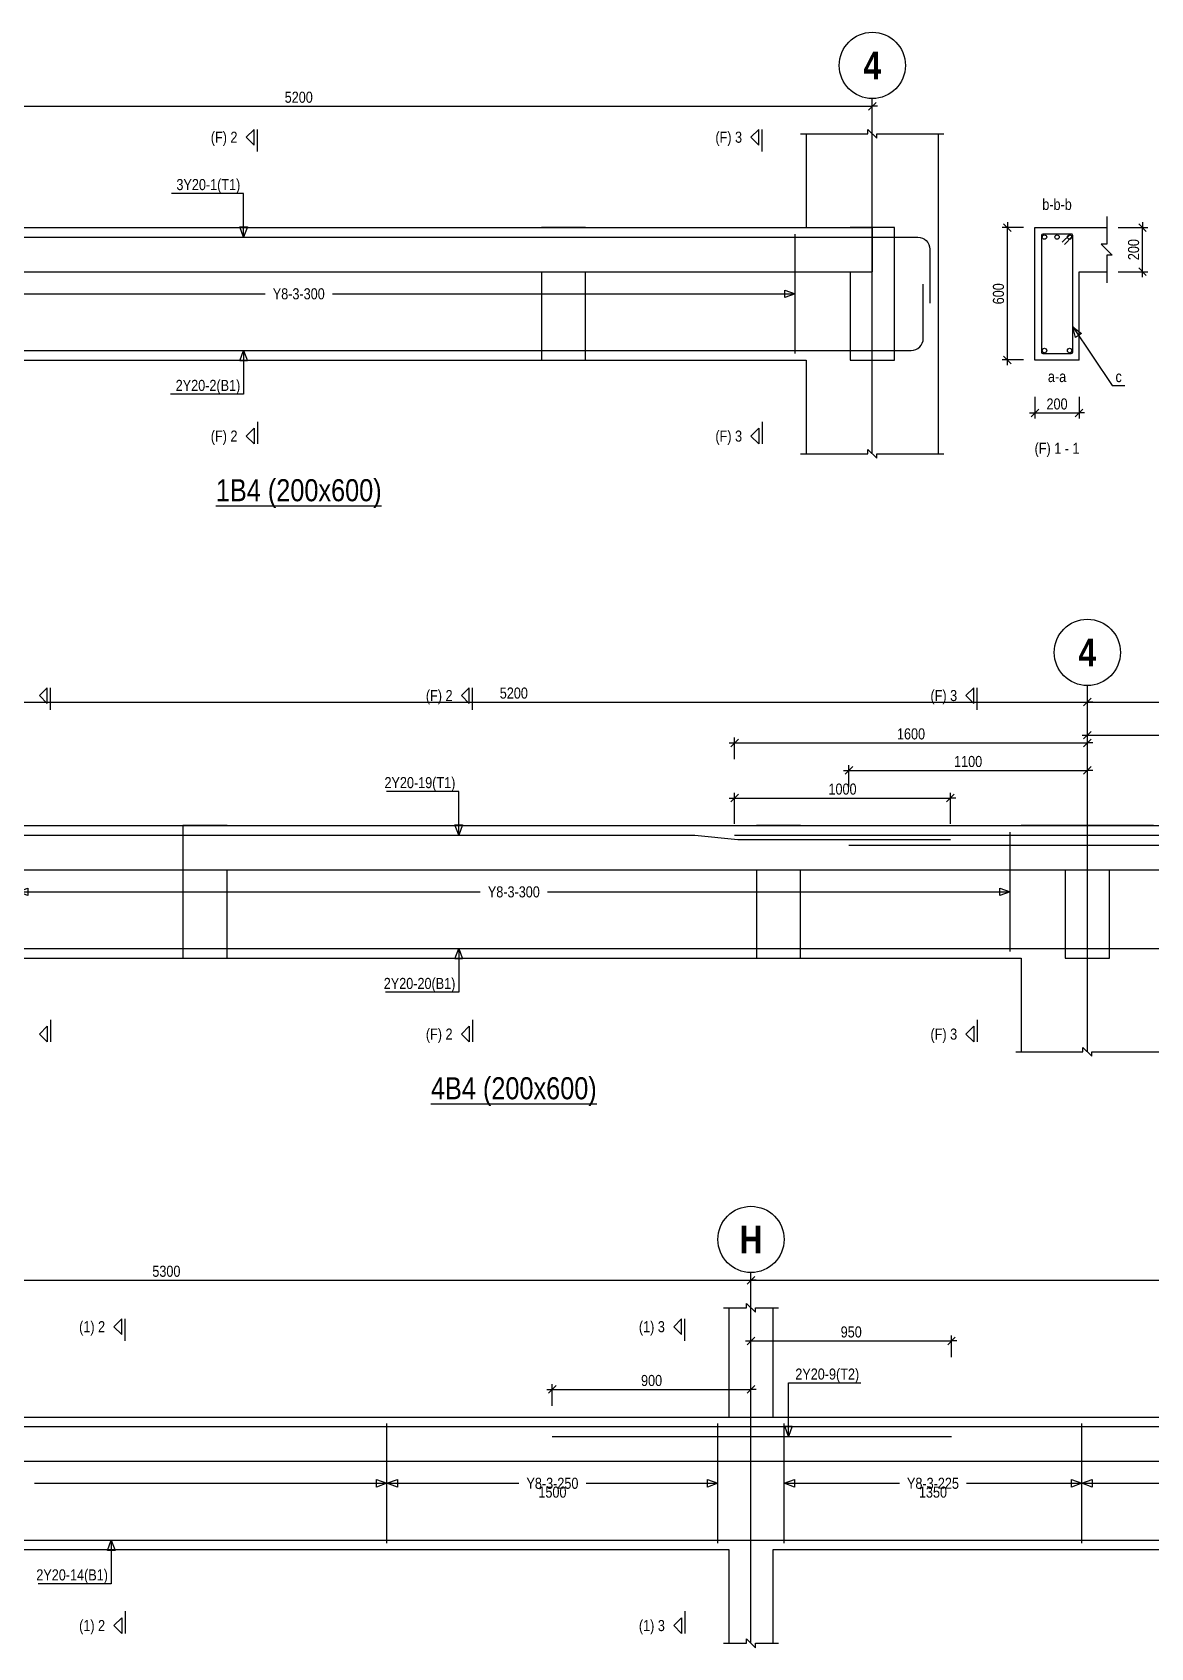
# Model space of a CAD drawing. Extents: x 0 to 206258, y -403073 to 0.
# Drawn here: x 40101 to 50241, y -220424 to -205784 of the extents above; entities that cross this region are included whole.
import ezdxf
from ezdxf.enums import TextEntityAlignment as Align
from ezdxf.lldxf.tags import DXFTag

# ---------------------------------------------------------------- set-up
doc = ezdxf.new("R2010")
doc.units = 0
doc.header["$LTSCALE"] = 1000
for name, color, linetype in [('Axis Circle(Dir 2)', 150, 'Continuous'), ('Axis Label(Dir 1)', 7, 'Continuous'), ('Axis Line(Dir 2)', 150, 'CENTER2'), ('Break Line', 5, 'Continuous'), ('Dimension Line', 5, 'Continuous'), ('Dimension Text', 5, 'Continuous'), ('Front Elevation Line', 40, 'Continuous'), ('Leader Line', 5, 'Continuous'), ('Link Line', 3, 'Continuous'), ('Rebar Label', 6, 'Continuous'), ('Rebar Line', 7, 'Continuous'), ('Section Label', 1, 'Continuous'), ('Section Line', 1, 'Continuous'), ('Top Rebar Label', 6, 'Continuous'), ('Top Rebar Line', 7, 'Continuous')]:
    doc.layers.add(name, color=color, linetype=linetype)
for name, color, linetype, true_color in [('Back Elevation Line', 191, 'HIDDEN2', 0xd4aaff), ('Beam Label(D)', 94, 'Continuous', 0x008100), ('Beam Line(D)', 112, 'Continuous', 0x00bd5e), ('Link Label', 94, 'Continuous', 0x008100)]:
    doc.layers.add(name, color=color, linetype=linetype, true_color=true_color)
doc.styles.add('Axis Label(Dir 1)', font='ARIALNB.TTF', dxfattribs={"height": 250})
doc.styles.add('Beam Label(D)', font='ARIALN.TTF', dxfattribs={"height": 200})
doc.styles.add('Dimension Text', font='ARIALN.TTF', dxfattribs={"height": 100})
doc.styles.add('Link Label', font='ARIALN.TTF', dxfattribs={"height": 100})
doc.styles.add('Rebar Label', font='ARIALN.TTF', dxfattribs={"height": 100})
doc.styles.add('Section Label', font='ARIALN.TTF', dxfattribs={"height": 100})
doc.styles.add('Top Rebar Label', font='ARIALN.TTF', dxfattribs={"height": 100})
tags = doc.linetypes.add('CENTER2', pattern=[1.125, 0.75, -0.125, 0.125, -0.125]).pattern_tags.tags
tags[10:11] = [DXFTag(74, 4), DXFTag(75, 0), DXFTag(340, '0'), DXFTag(46, 0.0), DXFTag(50, 0.0), DXFTag(44, 0.0), DXFTag(45, 0.0)]
tags[8:9] = [DXFTag(74, 4), DXFTag(75, 0), DXFTag(340, '0'), DXFTag(46, 0.0), DXFTag(50, 0.0), DXFTag(44, 0.0), DXFTag(45, 0.0)]
tags[6:7] = [DXFTag(74, 4), DXFTag(75, 0), DXFTag(340, '0'), DXFTag(46, 0.0), DXFTag(50, 0.0), DXFTag(44, 0.0), DXFTag(45, 0.0)]
tags[4:5] = [DXFTag(74, 4), DXFTag(75, 0), DXFTag(340, '0'), DXFTag(46, 0.0), DXFTag(50, 0.0), DXFTag(44, 0.0), DXFTag(45, 0.0)]
tags = doc.linetypes.add('HIDDEN2', pattern=[0.1875, 0.125, -0.0625]).pattern_tags.tags
tags[6:7] = [DXFTag(74, 4), DXFTag(75, 0), DXFTag(340, '0'), DXFTag(46, 0.0), DXFTag(50, 0.0), DXFTag(44, 0.0), DXFTag(45, 0.0)]
tags[4:5] = [DXFTag(74, 4), DXFTag(75, 0), DXFTag(340, '0'), DXFTag(46, 0.0), DXFTag(50, 0.0), DXFTag(44, 0.0), DXFTag(45, 0.0)]
doc.dimstyles.new('BEAM', dxfattribs={"dimtxt": 100, "dimasz": 30, "dimexe": 48.3, "dimexo": 103.5, "dimgap": 30, "dimtad": 1, "dimtoh": 1, "dimdec": 1, "dimlfac": 0.5, "dimdsep": 46, "dimtxsty": 'Dimension Text', "dimblk": 'PCDIM_TICK', "dimcen": 0.09, "dimclrd": 5, "dimclre": 5, "dimclrt": 5, "dimadec": 1, "dimazin": 0, "dimtp": 1, "dimtm": 1, "dimtfac": 1, "dimtdec": 4, "dimtofl": 0, "dimtmove": 0, "dimatfit": 3, "dimfxl": 1, "dimtolj": 1, "dimtzin": 0, "dimarcsym": 0})

# ---------------------------------------------------------------- blocks, each defined once
blk = doc.blocks.new('PCDIM_TICK')
at = {"layer": 'Dimension Line', "color": 0, "transparency": 33554687}
for p, q in [((1.15, 1.15), (-1.15, -1.15)), ((1.61, 0), (0, 0))]:
    blk.add_line(p, q, dxfattribs=at)
blk = doc.blocks.new('*U2862')
at = {"layer": 'Dimension Line', "color": 5, "true_color": 0x0000ff, "transparency": 16777216}
for p, q in [((37317, -206601), (37317, -206406)), ((47717, -206601), (47717, -206406)), ((37317, -206454), (47717, -206454))]:
    blk.add_line(p, q, dxfattribs=at)
at = {"layer": 'Dimension Line', "color": 5, "true_color": 0x0000ff, "transparency": 16777216, "xscale": 30, "yscale": 30, "rotation": 180.0000000000004}
blk.add_blockref('PCDIM_TICK', (37317, -206454), dxfattribs=at)
at = {"layer": 'Dimension Line', "color": 5, "true_color": 0x0000ff, "transparency": 16777216, "xscale": 30, "yscale": 30}
blk.add_blockref('PCDIM_TICK', (47717, -206454), dxfattribs=at)
at = {"layer": 'Dimension Line', "color": 5, "true_color": 0x0000ff, "transparency": 16777216, "insert": (42517, -206424), "char_height": 100, "width": 245.98, "attachment_point": 8, "style": 'Dimension Text'}
blk.add_mtext('5200', dxfattribs=at)
blk = doc.blocks.new('*U2863')
at = {"layer": 'Dimension Line', "color": 5, "true_color": 0x0000ff, "transparency": 16777216}
for p, q in [((49946, -207554), (50215, -207554)), ((50167, -207954), (50167, -207554)), ((49946, -207954), (50215, -207954))]:
    blk.add_line(p, q, dxfattribs=at)
at = {"layer": 'Dimension Line', "color": 5, "true_color": 0x0000ff, "transparency": 16777216, "xscale": 30, "yscale": 30}
for p, rotation in [((50167, -207554), 89.99999999999447), ((50167, -207954), 269.9999999999834)]:
    blk.add_blockref('PCDIM_TICK', p, dxfattribs=dict(at, rotation=rotation))
at = {"layer": 'Dimension Line', "color": 5, "true_color": 0x0000ff, "transparency": 16777216, "insert": (50137, -207754), "char_height": 100, "width": 182.77, "attachment_point": 8, "rotation": 90, "style": 'Dimension Text'}
blk.add_mtext('200', dxfattribs=at)
blk = doc.blocks.new('*U2864')
at = {"layer": 'Dimension Line', "color": 5, "true_color": 0x0000ff, "transparency": 16777216}
for p, q in [((49089, -207554), (48894, -207554)), ((48942, -208754), (48942, -207554)), ((49089, -208754), (48894, -208754))]:
    blk.add_line(p, q, dxfattribs=at)
at = {"layer": 'Dimension Line', "color": 5, "true_color": 0x0000ff, "transparency": 16777216, "xscale": 30, "yscale": 30}
for p, rotation in [((48942, -207554), 89.99999999999447), ((48942, -208754), 269.9999999999834)]:
    blk.add_blockref('PCDIM_TICK', p, dxfattribs=dict(at, rotation=rotation))
at = {"layer": 'Dimension Line', "color": 5, "true_color": 0x0000ff, "transparency": 16777216, "insert": (48912, -208154), "char_height": 100, "width": 181.97, "attachment_point": 8, "rotation": 90, "style": 'Dimension Text'}
blk.add_mtext('600', dxfattribs=at)
blk = doc.blocks.new('*U2865')
at = {"layer": 'Dimension Line', "color": 5, "true_color": 0x0000ff, "transparency": 16777216}
for p, q in [((49192, -209088), (49192, -209283)), ((49592, -209088), (49592, -209283)), ((49192, -209234), (49592, -209234))]:
    blk.add_line(p, q, dxfattribs=at)
at = {"layer": 'Dimension Line', "color": 5, "true_color": 0x0000ff, "transparency": 16777216, "xscale": 30, "yscale": 30, "rotation": 180.0000000000004}
blk.add_blockref('PCDIM_TICK', (49192, -209234), dxfattribs=at)
at = {"layer": 'Dimension Line', "color": 5, "true_color": 0x0000ff, "transparency": 16777216, "xscale": 30, "yscale": 30}
blk.add_blockref('PCDIM_TICK', (49592, -209234), dxfattribs=at)
at = {"layer": 'Dimension Line', "color": 5, "true_color": 0x0000ff, "transparency": 16777216, "insert": (49392, -209204), "char_height": 100, "width": 182.77, "attachment_point": 8, "style": 'Dimension Text'}
blk.add_mtext('200', dxfattribs=at)
blk = doc.blocks.new('*U2910')
at = {"layer": 'Dimension Line', "color": 5, "true_color": 0x0000ff, "transparency": 16777216}
for p, q in [((46469, -212957), (46469, -212676)), ((48425, -212957), (48425, -212676)), ((46469, -212724), (48425, -212724))]:
    blk.add_line(p, q, dxfattribs=at)
at = {"layer": 'Dimension Line', "color": 5, "true_color": 0x0000ff, "transparency": 16777216, "xscale": 30, "yscale": 30, "rotation": 180.0000000000004}
blk.add_blockref('PCDIM_TICK', (46469, -212724), dxfattribs=at)
at = {"layer": 'Dimension Line', "color": 5, "true_color": 0x0000ff, "transparency": 16777216, "xscale": 30, "yscale": 30}
blk.add_blockref('PCDIM_TICK', (48425, -212724), dxfattribs=at)
at = {"layer": 'Dimension Line', "color": 5, "true_color": 0x0000ff, "transparency": 16777216, "insert": (47447, -212694), "char_height": 100, "width": 238.4, "attachment_point": 8, "style": 'Dimension Text'}
blk.add_mtext('1000', dxfattribs=at)
blk = doc.blocks.new('*U2911')
at = {"layer": 'Dimension Line', "color": 5, "true_color": 0x0000ff, "transparency": 16777216}
for p, q in [((47505, -212621), (47505, -212426)), ((49667, -212621), (49667, -212426)), ((47505, -212474), (49667, -212474))]:
    blk.add_line(p, q, dxfattribs=at)
at = {"layer": 'Dimension Line', "color": 5, "true_color": 0x0000ff, "transparency": 16777216, "xscale": 30, "yscale": 30, "rotation": 180.0000000000004}
blk.add_blockref('PCDIM_TICK', (47505, -212474), dxfattribs=at)
at = {"layer": 'Dimension Line', "color": 5, "true_color": 0x0000ff, "transparency": 16777216, "xscale": 30, "yscale": 30}
blk.add_blockref('PCDIM_TICK', (49667, -212474), dxfattribs=at)
at = {"layer": 'Dimension Line', "color": 5, "true_color": 0x0000ff, "transparency": 16777216, "insert": (48586, -212444), "char_height": 100, "width": 238.4, "attachment_point": 8, "style": 'Dimension Text'}
blk.add_mtext('1100', dxfattribs=at)
blk = doc.blocks.new('*U2912')
at = {"layer": 'Dimension Line', "color": 5, "true_color": 0x0000ff, "transparency": 16777216}
for p, q in [((46469, -212371), (46469, -212176)), ((46469, -212224), (49667, -212224)), ((49667, -212371), (49667, -212176))]:
    blk.add_line(p, q, dxfattribs=at)
at = {"layer": 'Dimension Line', "color": 5, "true_color": 0x0000ff, "transparency": 16777216, "xscale": 30, "yscale": 30, "rotation": 180.0000000000004}
blk.add_blockref('PCDIM_TICK', (46469, -212224), dxfattribs=at)
at = {"layer": 'Dimension Line', "color": 5, "true_color": 0x0000ff, "transparency": 16777216, "xscale": 30, "yscale": 30}
blk.add_blockref('PCDIM_TICK', (49667, -212224), dxfattribs=at)
at = {"layer": 'Dimension Line', "color": 5, "true_color": 0x0000ff, "transparency": 16777216, "insert": (48068, -212194), "char_height": 100, "width": 238.4, "attachment_point": 8, "style": 'Dimension Text'}
blk.add_mtext('1600', dxfattribs=at)
blk = doc.blocks.new('*U2915')
at = {"layer": 'Dimension Line', "color": 5, "true_color": 0x0000ff, "transparency": 16777216}
for p, q in [((39267, -212001), (39267, -211806)), ((49667, -212001), (49667, -211806)), ((39267, -211854), (49667, -211854))]:
    blk.add_line(p, q, dxfattribs=at)
at = {"layer": 'Dimension Line', "color": 5, "true_color": 0x0000ff, "transparency": 16777216, "xscale": 30, "yscale": 30, "rotation": 180.0000000000004}
blk.add_blockref('PCDIM_TICK', (39267, -211854), dxfattribs=at)
at = {"layer": 'Dimension Line', "color": 5, "true_color": 0x0000ff, "transparency": 16777216, "xscale": 30, "yscale": 30}
blk.add_blockref('PCDIM_TICK', (49667, -211854), dxfattribs=at)
at = {"layer": 'Dimension Line', "color": 5, "true_color": 0x0000ff, "transparency": 16777216, "insert": (44467, -211824), "char_height": 100, "width": 245.98, "attachment_point": 8, "style": 'Dimension Text'}
blk.add_mtext('5200', dxfattribs=at)
blk = doc.blocks.new('*U2927')
at = {"layer": 'Dimension Line', "color": 5, "true_color": 0x0000ff, "transparency": 16777216}
for p, q in [((49667, -212301), (49667, -212106)), ((51785, -212301), (51785, -212106)), ((49667, -212154), (51785, -212154))]:
    blk.add_line(p, q, dxfattribs=at)
at = {"layer": 'Dimension Line', "color": 5, "true_color": 0x0000ff, "transparency": 16777216, "xscale": 30, "yscale": 30, "rotation": 180.0000000000004}
blk.add_blockref('PCDIM_TICK', (49667, -212154), dxfattribs=at)
at = {"layer": 'Dimension Line', "color": 5, "true_color": 0x0000ff, "transparency": 16777216, "xscale": 30, "yscale": 30}
blk.add_blockref('PCDIM_TICK', (51785, -212154), dxfattribs=at)
at = {"layer": 'Dimension Line', "color": 5, "true_color": 0x0000ff, "transparency": 16777216, "insert": (50726, -212124), "char_height": 100, "width": 238.4, "attachment_point": 8, "style": 'Dimension Text'}
blk.add_mtext('1100', dxfattribs=at)
blk = doc.blocks.new('*U2930')
at = {"layer": 'Dimension Line', "color": 5, "true_color": 0x0000ff, "transparency": 16777216}
for p, q in [((49667, -212001), (49667, -211806)), ((53267, -212001), (53267, -211806)), ((49667, -211854), (53267, -211854))]:
    blk.add_line(p, q, dxfattribs=at)
at = {"layer": 'Dimension Line', "color": 5, "true_color": 0x0000ff, "transparency": 16777216, "xscale": 30, "yscale": 30, "rotation": 180.0000000000004}
blk.add_blockref('PCDIM_TICK', (49667, -211854), dxfattribs=at)
at = {"layer": 'Dimension Line', "color": 5, "true_color": 0x0000ff, "transparency": 16777216, "xscale": 30, "yscale": 30}
blk.add_blockref('PCDIM_TICK', (53267, -211854), dxfattribs=at)
at = {"layer": 'Dimension Line', "color": 5, "true_color": 0x0000ff, "transparency": 16777216, "insert": (51467, -211824), "char_height": 100, "width": 238.4, "attachment_point": 8, "style": 'Dimension Text'}
blk.add_mtext('1800', dxfattribs=at)
blk = doc.blocks.new('*U2961')
at = {"layer": 'Dimension Line', "color": 5, "true_color": 0x0000ff, "transparency": 16777216}
for p, q in [((44815, -218231), (44815, -218036)), ((44815, -218084), (46617, -218084)), ((46617, -218231), (46617, -218036))]:
    blk.add_line(p, q, dxfattribs=at)
at = {"layer": 'Dimension Line', "color": 5, "true_color": 0x0000ff, "transparency": 16777216, "xscale": 30, "yscale": 30, "rotation": 180.0000000000004}
blk.add_blockref('PCDIM_TICK', (44815, -218084), dxfattribs=at)
at = {"layer": 'Dimension Line', "color": 5, "true_color": 0x0000ff, "transparency": 16777216, "xscale": 30, "yscale": 30}
blk.add_blockref('PCDIM_TICK', (46617, -218084), dxfattribs=at)
at = {"layer": 'Dimension Line', "color": 5, "true_color": 0x0000ff, "transparency": 16777216, "insert": (45716, -218054), "char_height": 100, "width": 181.5, "attachment_point": 8, "style": 'Dimension Text'}
blk.add_mtext('900', dxfattribs=at)
blk = doc.blocks.new('*U2964')
at = {"layer": 'Dimension Line', "color": 5, "true_color": 0x0000ff, "transparency": 16777216}
for p, q in [((36017, -217241), (36017, -217046)), ((36017, -217094), (46617, -217094)), ((46617, -217241), (46617, -217046))]:
    blk.add_line(p, q, dxfattribs=at)
at = {"layer": 'Dimension Line', "color": 5, "true_color": 0x0000ff, "transparency": 16777216, "xscale": 30, "yscale": 30, "rotation": 180.0000000000004}
blk.add_blockref('PCDIM_TICK', (36017, -217094), dxfattribs=at)
at = {"layer": 'Dimension Line', "color": 5, "true_color": 0x0000ff, "transparency": 16777216, "xscale": 30, "yscale": 30}
blk.add_blockref('PCDIM_TICK', (46617, -217094), dxfattribs=at)
at = {"layer": 'Dimension Line', "color": 5, "true_color": 0x0000ff, "transparency": 16777216, "insert": (41317, -217064), "char_height": 100, "width": 245.98, "attachment_point": 8, "style": 'Dimension Text'}
blk.add_mtext('5300', dxfattribs=at)
blk = doc.blocks.new('*U2974')
at = {"layer": 'Dimension Line', "color": 5, "true_color": 0x0000ff, "transparency": 16777216}
for p, q in [((46617, -217791), (46617, -217596)), ((46617, -217644), (48435, -217644)), ((48435, -217791), (48435, -217596))]:
    blk.add_line(p, q, dxfattribs=at)
at = {"layer": 'Dimension Line', "color": 5, "true_color": 0x0000ff, "transparency": 16777216, "xscale": 30, "yscale": 30, "rotation": 180.0000000000004}
blk.add_blockref('PCDIM_TICK', (46617, -217644), dxfattribs=at)
at = {"layer": 'Dimension Line', "color": 5, "true_color": 0x0000ff, "transparency": 16777216, "xscale": 30, "yscale": 30}
blk.add_blockref('PCDIM_TICK', (48435, -217644), dxfattribs=at)
at = {"layer": 'Dimension Line', "color": 5, "true_color": 0x0000ff, "transparency": 16777216, "insert": (47526, -217614), "char_height": 100, "width": 181.5, "attachment_point": 8, "style": 'Dimension Text'}
blk.add_mtext('950', dxfattribs=at)
blk = doc.blocks.new('*U2976')
at = {"layer": 'Dimension Line', "color": 5, "true_color": 0x0000ff, "transparency": 16777216}
for p, q in [((46617, -217241), (46617, -217046)), ((46617, -217094), (56817, -217094)), ((56817, -217241), (56817, -217046))]:
    blk.add_line(p, q, dxfattribs=at)
at = {"layer": 'Dimension Line', "color": 5, "true_color": 0x0000ff, "transparency": 16777216, "xscale": 30, "yscale": 30, "rotation": 180.0000000000004}
blk.add_blockref('PCDIM_TICK', (46617, -217094), dxfattribs=at)
at = {"layer": 'Dimension Line', "color": 5, "true_color": 0x0000ff, "transparency": 16777216, "xscale": 30, "yscale": 30}
blk.add_blockref('PCDIM_TICK', (56817, -217094), dxfattribs=at)
at = {"layer": 'Dimension Line', "color": 5, "true_color": 0x0000ff, "transparency": 16777216, "insert": (51717, -217064), "char_height": 100, "width": 245.98, "attachment_point": 8, "style": 'Dimension Text'}
blk.add_mtext('5100', dxfattribs=at)

msp = doc.modelspace()

# ---------------------------------------------------------------- linework, layer by layer
at = {"layer": 'Axis Circle(Dir 2)', "transparency": 33554687}
for centre in [(47717.055, -206084.284), (49667.055, -211404.284), (46617.055, -216724.284)]:
    msp.add_circle(centre, 300, dxfattribs=at)
at = {"layer": 'Axis Line(Dir 2)', "transparency": 33554687}
for points in [[(47717.055, -209604.284), (47717.055, -206384.284)], [(49667.055, -215024.284), (49667.055, -211704.284)], [(46617.055, -220384.284), (46617.055, -217024.284)]]:
    msp.add_lwpolyline(points, dxfattribs=at)
at = {"layer": 'Back Elevation Line', "transparency": 33554687}
for points in [[(37517.055, -207554.284), (47517.055, -207554.284)], [(47917.055, -207554.284), (47517.055, -207554.284)], [(47917.055, -208754.284), (47917.055, -207554.284)], [(37517.055, -207954.284), (47517.055, -207954.284)], [(47517.055, -207954.284), (47517.055, -208754.284)], [(47517.055, -208754.284), (47917.055, -208754.284)], [(39467.055, -212974.284), (49467.055, -212974.284)], [(49867.055, -212974.284), (49467.055, -212974.284)], [(49867.055, -212974.284), (53067.055, -212974.284)], [(39467.055, -213374.284), (49467.055, -213374.284)], [(49467.055, -213374.284), (49467.055, -214174.284)], [(49867.055, -214174.284), (49867.056, -213374.284)], [(49867.055, -213374.284), (53067.055, -213374.284)], [(49467.055, -214174.284), (49867.055, -214174.284)]]:
    msp.add_lwpolyline(points, dxfattribs=at)
at = {"layer": 'Beam Line(D)', "transparency": 33554687}
for points in [[(47117.056, -206704.284), (47117.055, -207554.284)], [(48317.055, -207554.284), (48317.055, -206704.284)], [(37917.055, -207554.284), (47117.055, -207554.284)], [(48317.055, -209604.284), (48317.055, -207554.284)], [(49192.055, -207554.284), (49592.055, -207554.284)], [(49592.055, -208754.284), (49192.055, -208754.284), (49192.055, -207554.284)], [(49592.055, -207554.284), (49592.055, -207554.284)], [(49592.055, -207554.284), (49842.055, -207554.284)], [(49592.055, -208754.284), (49592.055, -207954.284), (49842.055, -207954.284)], [(37917.055, -208754.284), (47117.056, -208754.284)], [(47117.056, -208754.284), (47117.056, -209604.284)], [(39867.055, -212974.284), (49067.055, -212974.284)], [(50267.055, -212974.284), (49067.055, -212974.284)], [(39867.055, -214174.284), (49067.056, -214174.284)], [(49067.056, -214174.284), (49067.056, -215024.284)], [(46417.055, -217344.284), (46417.055, -218334.284)], [(46817.055, -218334.284), (46817.056, -217344.284)], [(36217.055, -218334.284), (46417.055, -218334.284)], [(46817.055, -218334.284), (56617.055, -218334.284)], [(36217.055, -219534.284), (46417.055, -219534.284)], [(46417.055, -219534.284), (46417.055, -220384.284)], [(46817.056, -220384.284), (46817.056, -219534.284)], [(46817.056, -219534.284), (56617.056, -219534.284)]]:
    msp.add_lwpolyline(points, dxfattribs=at)
at = {"layer": 'Break Line', "transparency": 33554687}
for points in [[(47067.056, -206704.284), (47677.055, -206704.284), (47677.055, -206664.284), (47757.055, -206744.284), (47757.055, -206704.284), (48367.055, -206704.284)], [(49842.055, -207454.284), (49842.055, -207704.284), (49792.055, -207704.284), (49892.055, -207804.284), (49842.055, -207804.284), (49842.055, -208054.284)], [(47067.056, -209604.284), (47677.055, -209604.284), (47677.055, -209564.284), (47757.055, -209644.284), (47757.055, -209604.284), (48367.055, -209604.284)], [(49017.056, -215024.284), (49627.055, -215024.284), (49627.055, -214984.284), (49707.055, -215064.284), (49707.055, -215024.284), (50317.055, -215024.284)], [(46367.055, -217344.284), (46577.055, -217344.284), (46577.055, -217304.284), (46657.055, -217384.284), (46657.055, -217344.284), (46867.056, -217344.284)], [(46367.055, -220384.284), (46577.055, -220384.284), (46577.055, -220344.284), (46657.055, -220424.284), (46657.055, -220384.284), (46867.056, -220384.284)]]:
    msp.add_lwpolyline(points, dxfattribs=at)
at = {"layer": 'Front Elevation Line', "transparency": 33554687}
for points in [[(39917.055, -207554.284), (44717.055, -207554.284)], [(45117.055, -207554.284), (44717.055, -207554.284)], [(45117.055, -207554.284), (47717.055, -207554.284), (47717.055, -207954.284)], [(39917.055, -207954.284), (44717.055, -207954.284)], [(44717.055, -207954.284), (44717.055, -208754.284)], [(45117.055, -208754.284), (45117.056, -207954.284)], [(45117.055, -207954.284), (47717.055, -207954.284)], [(44717.055, -208754.284), (45117.055, -208754.284)], [(41867.055, -212974.284), (41467.055, -212974.284)], [(41467.055, -212974.284), (41467.055, -214174.284)], [(41867.055, -212974.284), (46667.055, -212974.284)], [(47067.055, -212974.284), (46667.055, -212974.284)], [(47067.055, -212974.284), (53067.055, -212974.284)], [(41867.055, -214174.284), (41867.055, -213374.284)], [(41867.055, -213374.284), (46667.055, -213374.284)], [(46667.055, -213374.284), (46667.055, -214174.284)], [(47067.055, -214174.284), (47067.056, -213374.284)], [(47067.055, -213374.284), (53067.055, -213374.284)], [(41467.055, -214174.284), (41867.055, -214174.284)], [(46667.055, -214174.284), (47067.055, -214174.284)], [(36217.055, -218334.284), (56617.055, -218334.284)], [(36217.055, -218734.284), (56617.055, -218734.284)]]:
    msp.add_lwpolyline(points, dxfattribs=at)
at = {"layer": 'Leader Line', "transparency": 33554687}
for points in [[(42017.055, -207640.284), (42017.055, -207244.284), (41362.064, -207244.284)], [(41982.853, -207546.314), (42051.257, -207546.314), (42017.055, -207640.284), (41982.853, -207546.314)], [(38017.055, -208154.284), (38111.025, -208120.082), (38111.025, -208188.486), (38017.055, -208154.284), (42212.411, -208154.284)], [(42821.699, -208154.284), (47017.055, -208154.284), (46923.086, -208188.486), (46923.086, -208120.082), (47017.055, -208154.284)], [(49614.996, -208513.009), (49558.312, -208551.297), (49534.055, -208454.284), (49614.996, -208513.009)], [(49534.055, -208454.284), (49892.055, -208984.284), (50005.185, -208984.284)], [(42017.055, -208668.284), (42017.055, -209064.284), (41354.382, -209064.284)], [(42051.257, -208762.253), (41982.853, -208762.253), (42017.055, -208668.284), (42051.257, -208762.253)], [(43967.055, -213060.284), (43967.055, -212664.284), (43312.064, -212664.284)], [(43932.853, -212966.314), (44001.257, -212966.314), (43967.055, -213060.284), (43932.853, -212966.314)], [(39967.055, -213574.284), (40061.025, -213540.082), (40061.025, -213608.486), (39967.055, -213574.284), (44162.411, -213574.284)], [(44771.699, -213574.284), (48967.055, -213574.284), (48873.086, -213608.486), (48873.086, -213540.082), (48967.055, -213574.284)], [(43967.055, -214088.284), (43967.055, -214484.284), (43304.382, -214484.284)], [(44001.257, -214182.253), (43932.853, -214182.253), (43967.055, -214088.284), (44001.257, -214182.253)], [(46957.055, -218510.284), (46957.056, -218024.284), (47612.047, -218024.284)], [(46922.853, -218416.314), (46991.257, -218416.314), (46957.055, -218510.284), (46922.853, -218416.314)], [(40121.699, -218934.284), (43317.055, -218934.284), (43223.086, -218968.486), (43223.086, -218900.082), (43317.055, -218934.284)], [(43317.055, -218934.284), (43411.024, -218900.082), (43411.024, -218968.486), (43317.055, -218934.284), (44512.411, -218934.284)], [(45121.699, -218934.284), (46317.055, -218934.284), (46223.085, -218968.486), (46223.085, -218900.082), (46317.055, -218934.284)], [(46917.056, -218934.284), (47011.025, -218900.082), (47011.025, -218968.486), (46917.056, -218934.284), (47962.412, -218934.284)], [(48571.7, -218934.284), (49617.056, -218934.284), (49523.086, -218968.486), (49523.086, -218900.082), (49617.056, -218934.284)], [(49617.056, -218934.284), (49711.025, -218900.082), (49711.025, -218968.486), (49617.056, -218934.284), (52762.412, -218934.284)], [(40817.055, -219448.284), (40817.056, -219844.284), (40154.382, -219844.284)], [(40851.257, -219542.253), (40782.853, -219542.253), (40817.055, -219448.284), (40851.257, -219542.253)]]:
    msp.add_lwpolyline(points, dxfattribs=at)
at = {"layer": 'Link Line', "transparency": 33554687}
for p, q in [((47017.055, -208696.284), (47017.055, -207612.284)), ((48967.055, -214116.284), (48967.055, -213032.284)), ((43317.055, -219476.284), (43317.055, -218392.284)), ((46317.055, -219476.284), (46317.055, -218392.284)), ((46917.056, -219476.284), (46917.056, -218392.284)), ((49617.056, -219476.284), (49617.056, -218392.284))]:
    msp.add_line(p, q, dxfattribs=at)
msp.add_lwpolyline([(49459.244, -207706.894), (49529.955, -207636.183, 0.668178638), (49520.055, -207612.284), (49264.055, -207612.284, 0.414213562), (49250.055, -207626.284), (49250.055, -208682.284, 0.414213562), (49264.055, -208696.284), (49520.055, -208696.284, 0.414213562), (49534.055, -208682.284), (49534.055, -207626.284, 0.668178638), (49510.156, -207616.384), (49439.445, -207687.095)], format="xyb", dxfattribs=at)
at = {"layer": 'Rebar Line', "transparency": 33554687}
for points in [[(36855.055, -208068.284), (36855.055, -208558.328, 0.414213562), (36965.011, -208668.284), (48069.1, -208668.284, 0.414213562), (48179.055, -208558.328), (48179.055, -208068.284)], [(38805.055, -213488.284), (38805.055, -213978.328, 0.414213562), (38915.011, -214088.284), (53219.1, -214088.284, 0.414213543), (53329.055, -213978.328), (53329.055, -213052.284)], [(36015.055, -218412.284), (36015.055, -219338.328, 0.414213562), (36125.011, -219448.284), (56769.099, -219448.284, 0.414213813), (56879.056, -219338.328), (56879.055, -218412.284)]]:
    msp.add_lwpolyline(points, format="xyb", dxfattribs=at)
for centre in [(49278.055, -207640.284), (49392.055, -207640.284), (49506.055, -207640.284), (49278.055, -208668.284), (49506.055, -208668.284)]:
    msp.add_circle(centre, 20, dxfattribs=at)
at = {"layer": 'Section Line', "transparency": 33554687}
for points in [[(42112.055, -206664.284), (42041.344, -206734.994), (42112.055, -206805.705), (42112.055, -206664.284)], [(42142.055, -206864.284), (42142.055, -206664.284)], [(46687.055, -206664.284), (46616.344, -206734.994), (46687.055, -206805.705), (46687.055, -206664.284)], [(46717.055, -206864.284), (46717.055, -206664.284)], [(42142.055, -209314.284), (42142.055, -209514.284)], [(46717.055, -209314.284), (46717.055, -209514.284)], [(42112.055, -209514.284), (42112.055, -209514.284), (42041.344, -209443.573), (42112.055, -209372.862), (42112.055, -209514.284)], [(46687.055, -209514.284), (46687.055, -209514.284), (46616.344, -209443.573), (46687.055, -209372.862), (46687.055, -209514.284)], [(40237.055, -211724.284), (40166.345, -211794.994), (40237.055, -211865.705), (40237.055, -211724.284)], [(40267.055, -211924.284), (40267.055, -211724.284)], [(44062.055, -211724.284), (43991.344, -211794.994), (44062.055, -211865.705), (44062.055, -211724.284)], [(44092.055, -211924.284), (44092.055, -211724.284)], [(48637.055, -211724.284), (48566.344, -211794.994), (48637.055, -211865.705), (48637.055, -211724.284)], [(48667.055, -211924.284), (48667.055, -211724.284)], [(40267.055, -214734.284), (40267.055, -214934.284)], [(44092.055, -214734.284), (44092.055, -214934.284)], [(48667.055, -214734.284), (48667.055, -214934.284)], [(40237.055, -214934.284), (40237.055, -214934.284), (40166.345, -214863.573), (40237.055, -214792.862), (40237.055, -214934.284)], [(44062.055, -214934.284), (44062.055, -214934.284), (43991.344, -214863.573), (44062.055, -214792.862), (44062.055, -214934.284)], [(48637.055, -214934.284), (48637.055, -214934.284), (48566.344, -214863.573), (48637.055, -214792.862), (48637.055, -214934.284)], [(40912.056, -217444.284), (40841.345, -217514.994), (40912.056, -217585.705), (40912.056, -217444.284)], [(40942.056, -217644.284), (40942.056, -217444.284)], [(45987.055, -217444.284), (45916.345, -217514.994), (45987.055, -217585.705), (45987.055, -217444.284)], [(46017.055, -217644.284), (46017.055, -217444.284)], [(40912.056, -220294.284), (40912.056, -220294.284), (40841.345, -220223.573), (40912.056, -220152.862), (40912.056, -220294.284)], [(40942.056, -220094.284), (40942.056, -220294.284)], [(45987.055, -220294.284), (45987.055, -220294.284), (45916.345, -220223.573), (45987.055, -220152.862), (45987.055, -220294.284)], [(46017.055, -220094.284), (46017.055, -220294.284)]]:
    msp.add_lwpolyline(points, dxfattribs=at)
at = {"layer": 'Top Rebar Line', "transparency": 33554687}
for points in [[(36795.055, -208240.284), (36795.055, -207750.239, -0.414213562), (36905.011, -207640.284), (48129.1, -207640.284, -0.414213562), (48239.055, -207750.239), (48239.055, -208240.284)], [(38745.055, -213660.284), (38745.055, -213170.239, -0.414213562), (38855.011, -213060.284), (46097.571, -213060.284, -0.024922321), (46108.512, -213060.829), (46497.599, -213099.738, 0.024922321), (46508.54, -213100.284), (48425.055, -213100.284)], [(46469.055, -213060.284), (53279.099, -213060.284, -0.414213562), (53389.055, -213170.239), (53389.055, -214096.284)], [(35955.055, -219456.284), (35955.055, -218530.239, -0.414213562), (36065.011, -218420.284), (56829.1, -218420.284, -0.414213562), (56939.056, -218530.239), (56939.056, -219456.284)]]:
    msp.add_lwpolyline(points, format="xyb", dxfattribs=at)
for points in [[(47505.055, -213150.284), (51785.055, -213150.284)], [(44815.055, -218510.284), (48435.055, -218510.284)]]:
    msp.add_lwpolyline(points, dxfattribs=at)

# ---------------------------------------------------------------- texts
at = {"layer": 'Axis Label(Dir 1)', "transparency": 33554687, "style": 'Axis Label(Dir 1)'}
for s, p in [('4', (47717.055, -206084.284)), ('4', (49667.055, -211404.284)), ('H', (46617.055, -216724.284))]:
    msp.add_text(s, height=250, dxfattribs=at).set_placement(p, align=Align.MIDDLE_CENTER)
at = {"layer": 'Beam Label(D)', "transparency": 33554687, "style": 'Beam Label(D)'}
for s, p in [('%%U1B4 (200x600)', (42517.055, -209834.284)), ('%%U4B4 (200x600)', (44467.055, -215254.284))]:
    msp.add_text(s, height=200, dxfattribs=at).set_placement(p, align=Align.TOP_CENTER)
at = {"layer": 'Dimension Text', "transparency": 33554687, "style": 'Dimension Text'}
for s, p in [('1500', (44817.055, -218964.284)), ('1350', (48267.056, -218964.284))]:
    msp.add_text(s, height=100, dxfattribs=at).set_placement(p, align=Align.TOP_CENTER)
at = {"layer": 'Link Label', "transparency": 33554687, "style": 'Link Label'}
for s, p in [('Y8-3-300', (42517.055, -208154.284)), ('Y8-3-300', (44467.055, -213574.284)), ('Y8-3-250', (44817.055, -218934.284)), ('Y8-3-225', (48267.056, -218934.284))]:
    msp.add_text(s, height=100, dxfattribs=at).set_placement(p, align=Align.MIDDLE_CENTER)
msp.add_text('c', height=100, dxfattribs=at).set_placement((49922.055, -208954.284))
at = {"layer": 'Rebar Label', "transparency": 33554687, "style": 'Rebar Label'}
for s, p in [('b-b-b', (49392.055, -207424.284)), ('a-a', (49392.055, -208984.284))]:
    msp.add_text(s, height=100, dxfattribs=at).set_placement(p, align=Align.BOTTOM_CENTER)
for s, p in [(' 2Y20-2(B1)', (41987.055, -209034.284)), (' 2Y20-20(B1)', (43937.055, -214454.284)), (' 2Y20-14(B1)', (40787.056, -219814.284))]:
    msp.add_text(s, height=100, dxfattribs=at).set_placement(p, align=Align.RIGHT)
at = {"layer": 'Section Label', "transparency": 33554687, "style": 'Section Label'}
for s, p in [('(F) 2', (41961.344, -206734.994)), ('(F) 3', (46536.344, -206734.994)), ('(F) 2', (41961.344, -209443.573)), ('(F) 3', (46536.344, -209443.573)), ('(F) 2', (43911.344, -211794.994)), ('(F) 3', (48486.344, -211794.994)), ('(F) 2', (43911.344, -214863.573)), ('(F) 3', (48486.344, -214863.573)), ('(1) 2', (40761.345, -217514.994)), ('(1) 3', (45836.345, -217514.994)), ('(1) 2', (40761.345, -220223.573)), ('(1) 3', (45836.345, -220223.573))]:
    msp.add_text(s, height=100, dxfattribs=at).set_placement(p, align=Align.MIDDLE_RIGHT)
msp.add_text('(F) 1 - 1', height=100, dxfattribs=at).set_placement((49392.055, -209634.284), align=Align.BOTTOM_CENTER)
at = {"layer": 'Top Rebar Label', "transparency": 33554687, "style": 'Top Rebar Label'}
for s, p in [(' 3Y20-1(T1)', (41987.055, -207214.284)), (' 2Y20-19(T1)', (43937.055, -212634.284))]:
    msp.add_text(s, height=100, dxfattribs=at).set_placement(p, align=Align.RIGHT)
msp.add_text(' 2Y20-9(T2)', height=100, dxfattribs=at).set_placement((46987.056, -217994.284))

# ---------------------------------------------------------------- dimensions: what is measured, and where the dimension line sits
at = {"layer": 'Dimension Line', "transparency": 33554687}
for base, p1, p2, text, picture, middle in [((42517.055, -206454.284), (37317.055, -206704.284), (47717.055, -206704.284), '5200', '*U2862', (42517.055, -206454.284)), ((49392.055, -209234.284), (49192.055, -208984.284), (49592.055, -208984.284), '200', '*U2865', (49392.055, -209234.284)), ((44467.055, -211854.284), (39267.055, -212104.284), (49667.055, -212104.284), '5200', '*U2915', (44467.055, -211854.284)), ((51467.055, -211854.284), (49667.055, -212104.284), (53267.055, -212104.284), '1800', '*U2930', (51467.055, -211854.284)), ((48068.055, -212224.284), (46469.055, -212474.284), (49667.055, -212474.284), '1600', '*U2912', (48068.055, -212224.284)), ((50726.055, -212154.284), (49667.055, -212404.284), (51785.055, -212404.284), '1100', '*U2927', (50726.055, -212154.284)), ((48586.055, -212474.284), (47505.055, -212724.284), (49667.055, -212724.284), '1100', '*U2911', (48586.055, -212474.284)), ((47447.055, -212724.284), (46469.055, -213060.284), (48425.055, -213060.284), '1000', '*U2910', (47447.055, -212724.284)), ((41317.055, -217094.284), (36017.055, -217344.284), (46617.055, -217344.284), '5300', '*U2964', (41317.055, -217094.284)), ((51717.055, -217094.284), (46617.055, -217344.284), (56817.055, -217344.284), '5100', '*U2976', (51717.055, -217094.284)), ((47526.056, -217644.284), (46617.056, -217894.284), (48435.055, -217894.284), '950', '*U2974', (47526.056, -217644.284)), ((45716.056, -218084.284), (44815.055, -218334.284), (46617.056, -218334.284), '900', '*U2961', (45716.056, -218084.284))]:
    dim = msp.add_linear_dim(base=base, p1=p1, p2=p2, text=text, dimstyle='BEAM', override={"dimscale": 1, "dimtxt": 100, "dimasz": 30, "dimexe": 48.3, "dimexo": 103.5, "dimgap": 30, "dimtad": 1, "dimtih": 0, "dimdec": 1, "dimlfac": 0.5, "dimzin": 8, "dimlunit": 2, "dimpost": '', "dimtxsty": 'Dimension Text', "dimblk": 'PCDIM_TICK', "dimse1": 0, "dimse2": 0, "dimsd2": 0, "dimclrd": 5, "dimclre": 5, "dimclrt": 5, "dimaunit": 0, "dimadec": 1, "dimazin": 0, "dimtol": 0, "dimtp": 1, "dimtm": 1, "dimtmove": 0}, dxfattribs=at)
    dim.commit()
    dim.dimension.update_dxf_attribs({"geometry": picture, "text_midpoint": middle})
for base, p1, p2, text, picture, middle in [((48942.055, -208154.284), (49192.055, -208754.284), (49192.055, -207554.284), '600', '*U2864', (48942.055, -208154.284)), ((50167.055, -207754.284), (49842.055, -207954.284), (49842.055, -207554.284), '200', '*U2863', (50167.055, -207754.284))]:
    dim = msp.add_linear_dim(base=base, p1=p1, p2=p2, angle=90, text=text, dimstyle='BEAM', override={"dimscale": 1, "dimtxt": 100, "dimasz": 30, "dimexe": 48.3, "dimexo": 103.5, "dimgap": 30, "dimtad": 1, "dimtih": 0, "dimdec": 1, "dimlfac": 0.5, "dimzin": 8, "dimlunit": 2, "dimpost": '', "dimtxsty": 'Dimension Text', "dimblk": 'PCDIM_TICK', "dimse1": 0, "dimse2": 0, "dimsd2": 0, "dimclrd": 5, "dimclre": 5, "dimclrt": 5, "dimaunit": 0, "dimadec": 1, "dimazin": 0, "dimtol": 0, "dimtp": 1, "dimtm": 1, "dimtmove": 0}, dxfattribs=at)
    dim.commit()
    dim.dimension.update_dxf_attribs({"geometry": picture, "text_midpoint": middle})

doc.saveas('drawing.dxf')
